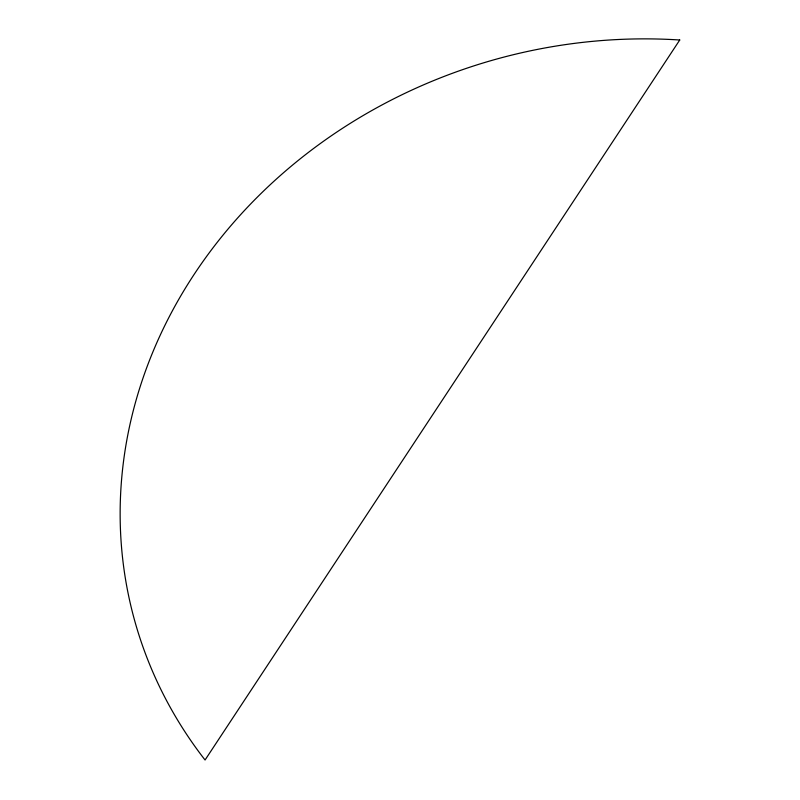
<?xml version="1.0" encoding="UTF-8"?>
<svg xmlns="http://www.w3.org/2000/svg" width="800" height="800" viewBox="0 0 800 800"><rect width="100%" height="100%" fill="white"/><g stroke="black" fill="none" stroke-linecap="round" stroke-linejoin="round"><path stroke-width="1.2" d="M679.75 40L205.06 760A499.13 444.73 -15.2 0 1 194.04 274.54A499.13 444.73 -15.2 0 1 679.75 40"/></g></svg>
